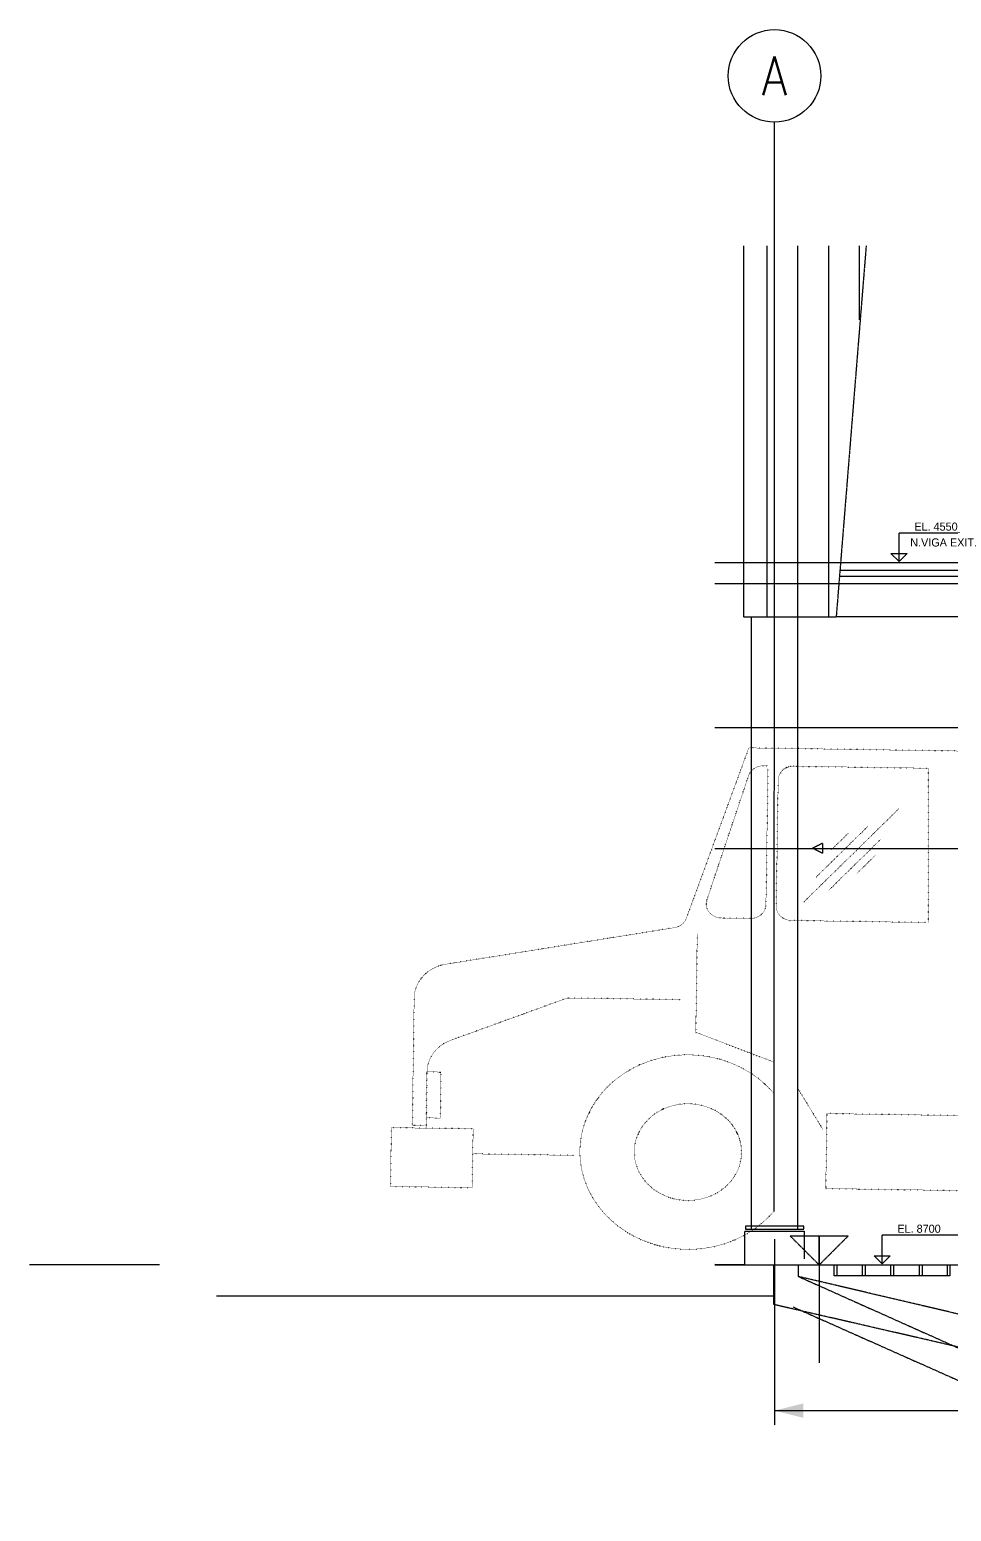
# Model space of a CAD drawing. Extents: x -326402 to 5111156, y -86404 to 1223589.
# Drawn here: x -62325 to -56351, y -39461 to -29858 of the extents above; entities that cross this region are included whole.
import ezdxf
from ezdxf.enums import TextEntityAlignment as Align

# ---------------------------------------------------------------- set-up
doc = ezdxf.new("R2010")
doc.units = 0
doc.header["$LTSCALE"] = 0.5
doc.header["$MEASUREMENT"] = 0
for name, pattern in [('ACAD_ISO07W100', [3, 0, -3]), ('CENTER', [2, 1.25, -0.25, 0.25, -0.25]), ('HIDDEN', [9.525, 6.35, -3.175])]:
    doc.linetypes.add(name, pattern=pattern)
for name, color, linetype in [('47', 7, 'Continuous'), ('51', 7, 'Continuous'), ('55', 7, 'Continuous'), ('BCO', 4, 'Continuous'), ('Texto', 2, 'Continuous'), ('truck', 7, 'ACAD_ISO07W100')]:
    doc.layers.add(name, color=color, linetype=linetype)
doc.styles.add('ROMANS', font='ROMANS.shx', dxfattribs={"width": 0.85})

# ---------------------------------------------------------------- blocks, each defined once
blk = doc.blocks.new('017')
at = {"layer": '55', "color": 7, "linetype": 'Continuous'}
for p, q in [((0, 2.5), (0, 8.8375)), ((27.3625, 8.8375), (0, 8.8375)), ((0, 0), (-2.5, 2.5)), ((-2.5, 2.5), (0, 2.5))]:
    blk.add_line(p, q, dxfattribs=at)
for points in [[(0, 0), (0, 2.5), (2.5, 2.5), (0, 0)], [(0, 2.5), (2.5, 2.5), (0, 0), (0, 2.5)]]:
    blk.add_lwpolyline(points, close=True, dxfattribs=at)
for tag in ['TAG00', 'TAG10']:
    blk.add_attdef(tag, text='', height=2.5, dxfattribs=at).set_placement((0, 0), align=Align.MIDDLE)

msp = doc.modelspace()

# ---------------------------------------------------------------- linework, layer by layer
at = {"layer": '47', "color": 8, "linetype": 'HIDDEN'}
for p, q in [((-57498.6, -37518.1), (-57497.9, -30458.3)), ((-57697.7, -31260.3), (-57697.7, -33666.2)), ((-57547.7, -31260.3), (-57547.7, -33666.2)), ((-57347.7, -31260.3), (-57347.7, -33634.6)), ((-57347.7, -31260.3), (-57347.7, -33666.2)), ((-57147.7, -31260.3), (-57147.7, -33666.2)), ((-56903.3, -31260.3), (-57097.7, -33666.2)), ((-56947.7, -31260.3), (-56947.7, -31740)), ((-57097.7, -33666.2), (-57697.7, -33666.2)), ((-57647.7, -33666.2), (-57647.7, -37632.9)), ((-57347.7, -33666.2), (-57347.7, -37632.9)), ((-54594.5, -33664), (-57094.9, -33664)), ((-57497.7, -37696.2), (-57497.7, -38901.6)), ((-57207.7, -37676.5), (-57207.7, -38499.7)), ((-57020.2, -37676.5), (-57207.7, -37676.5)), ((-57207.7, -37864), (-57020.2, -37676.5)), ((-57884.8, -37864), (-47311.1, -37864)), ((-57112.3, -37864), (-56359.9, -37864)), ((-57112.3, -37864), (-57112.3, -37935.4)), ((-57093.7, -37864), (-57093.7, -37935.4)), ((-56928.1, -37864), (-56928.1, -37935.4)), ((-56909.5, -37864), (-56909.5, -37935.4)), ((-56744.5, -37864), (-56744.5, -37935.4)), ((-56725.9, -37864), (-56725.9, -37935.4)), ((-56560.3, -37864), (-56560.3, -37935.4)), ((-56541.1, -37864), (-56541.1, -37935.4)), ((-56378.5, -37864), (-56378.5, -37935.4)), ((-56359.9, -37864), (-56359.9, -37935.4)), ((-57341.4, -37939), (-54397.7, -39255.3)), ((-54397.7, -38630.7), (-57341.4, -37939)), ((-56359.9, -37935.4), (-57112.3, -37935.4)), ((-54422.3, -38829.2), (-57501.4, -38120.7)), ((-57376.6, -38136.1), (-54397.7, -39460.8))]:
    msp.add_line(p, q, dxfattribs=at)
at = {"layer": '47', "color": 7, "linetype": 'Continuous'}
msp.add_line((-46758.2, -33314), (-57884.8, -33314), dxfattribs=at)
at = {"layer": '47', "color": 8, "linetype": 'Continuous'}
for p, q in [((-57075.3, -33400.3), (-51088.3, -33400.3)), ((-51097.6, -33364), (-57072.2, -33364)), ((-57884.8, -33447), (-48017.2, -33447))]:
    msp.add_line(p, q, dxfattribs=at)
at = {"layer": '47', "color": 4, "linetype": 'Continuous'}
for p, q in [((-57884.8, -34381), (-52436.1, -34381)), ((-57884.8, -35164), (-46444.2, -35164))]:
    msp.add_line(p, q, dxfattribs=at)
at = {"layer": '47', "color": 9, "linetype": 'Continuous'}
for p, q in [((-57688.5, -37864), (-57884.8, -37861)), ((-57501.4, -38120.7), (-57501.4, -37864)), ((-57341.4, -37939), (-57341.4, -37864)), ((-61113.1, -38064), (-57501.4, -38064))]:
    msp.add_line(p, q, dxfattribs=at)
at = {"layer": '47', "color": 8, "linetype": 'HIDDEN'}
msp.add_lwpolyline([(-57688.5, -37864), (-57688.5, -37644.7), (-57304.8, -37644.7), (-57304.8, -37824.5)], dxfattribs=at)
for points in [[(-57207.7, -37676.5), (-57395.2, -37676.5), (-57207.7, -37864), (-57207.7, -37676.5)], [(-57207.7, -37864), (-57207.7, -37676.5), (-57395.2, -37676.5), (-57207.7, -37864)]]:
    msp.add_lwpolyline(points, close=True, dxfattribs=at)
at = {"layer": '51', "color": 8, "linetype": 'Continuous'}
msp.add_line((-57497.7, -38807.9), (-53497.7, -38807.9), dxfattribs=at)
at = {"layer": '51', "linetype": 'Continuous'}
msp.add_solid([(-57310.2, -38854.7), (-57497.7, -38807.9), (-57310.2, -38761)], dxfattribs=at)
at = {"layer": 'BCO', "color": 1, "linetype": 'CENTER'}
for p in [(-57187.2, -35132), (-57187.2, -35195.9)]:
    msp.add_line(p, (-57250.7, -35164), dxfattribs=at)
at = {"layer": 'BCO', "color": 1, "linetype": 'Continuous'}
msp.add_line((-57187.2, -35132), (-57187.2, -35195.9), dxfattribs=at)
at = {"layer": 'BCO', "color": 8}
msp.add_line((-61483.8, -37864), (-62324.8, -37864), dxfattribs=at)
at = {"layer": 'Texto'}
msp.add_circle((-57497.4, -30158.3), 300, dxfattribs=at)
at = {"layer": 'truck', "color": 8}
for p, q in [((-56502, -34644.8), (-56502, -35645)), ((-57308.5, -35512.6), (-56689.5, -34905.6)), ((-57227.3, -35350.2), (-56892, -35021.4)), ((-57144.5, -35434.7), (-56809.2, -35105.8)), ((-57128, -35172.8), (-57017.6, -35064.6)), ((-56964.4, -35327.7), (-56843.1, -35208.7)), ((-58798.3, -37153.7), (-59452.7, -37143.9))]:
    msp.add_line(p, q, dxfattribs=at)
for points in [[(-55476.8, -34545.8), (-57656.9, -34513.1, 0.318808), (-57666.4, -34519.7), (-58069, -35618)], [(-57473.2, -34720.2, -0.054433), (-57471, -34702.7, -0.053505), (-57465.1, -34685.9, -0.051871), (-57455.6, -34670.5, -0.049878), (-57442.9, -34657, -0.047885), (-57427.6, -34646.1, -0.046179), (-57410.2, -34638, -0.044953), (-57391.4, -34633.2, -0.044315), (-57371.9, -34631.7, -0.044315)], [(-57841.2, -35615.4, -0.046416), (-57861.6, -35613.2, -0.047146), (-57881, -35607.3, -0.048546), (-57898.8, -35597.9, -0.050475), (-57914, -35585.5, -0.052685), (-57926.2, -35570.6, -0.054811), (-57934.6, -35553.7, -0.056417), (-57939.1, -35535.7, -0.057114), (-57939.5, -35517.2, -0.056717), (-57935.6, -35499.1, -0.056717)], [(-57386.8, -35631.7, -0.044315), (-57406.3, -35629.7, -0.044953), (-57425, -35624.3, -0.046179), (-57442.2, -35615.7, -0.047885), (-57457.2, -35604.3, -0.049878), (-57469.4, -35590.5, -0.051871), (-57478.4, -35574.8, -0.053505), (-57483.8, -35557.8, -0.054433), (-57485.5, -35540.2, -0.054433)], [(-59627.1, -35915.1, 0.045063), (-59674.4, -35927.1, 0.046287), (-59718.1, -35947.2, 0.047997), (-59756.6, -35974.6, 0.049999), (-59788.3, -36008.2, 0.052005), (-59812.1, -36046.9, 0.053651), (-59827.1, -36089, 0.054586), (-59832.6, -36132.9, 0.054586)], [(-59593.6, -36407.4, 0.045964), (-59636.7, -36427.7, 0.047662), (-59674.7, -36455.1, 0.049637), (-59705.9, -36488.7, 0.051604), (-59729.4, -36527.1, 0.053214), (-59744.1, -36568.8, 0.054127), (-59749.5, -36612.4, 0.054127)], [(-57498.5, -36756.1, 0.032728), (-57556.9, -36694.5, 0.047885), (-57661.8, -36614.5, 0.046179), (-57781.9, -36554.5, 0.044953), (-57912.7, -36516.7, 0.044315), (-58049, -36502.6, 0.044315), (-58185.8, -36512.6, 0.044953), (-58317.6, -36546.5, 0.046179), (-58439.5, -36602.9, 0.047885), (-58546.7, -36679.6, 0.049878), (-58635.2, -36773.8, 0.051871), (-58701.5, -36881.7, 0.053505), (-58743.1, -36999.3, 0.054433), (-58758.4, -37122, 0.054433), (-58746.8, -37245.1, 0.053505), (-58708.7, -37363.8, 0.051871), (-58645.7, -37473.7, 0.049878), (-58560.1, -37570.5, 0.047885), (-58455.2, -37650.4, 0.046179), (-58335.1, -37710.4, 0.044953), (-58204.3, -37748.3, 0.044315), (-58067.9, -37762.4, 0.044315), (-57931.2, -37752.4, 0.044953), (-57799.4, -37718.5, 0.046179), (-57677.5, -37662.1, 0.047885), (-57570.2, -37585.3, 0.039513), (-57498.6, -37512.1, 0.039513)]]:
    msp.add_lwpolyline(points, format="xyb", dxfattribs=at)
at = {"layer": 'truck', "color": 8, "extrusion": (0, 0, -1)}
for points in [[(57664.9, -34692.5, 0.049722), (57658, -34677.2, 0.048124), (57648, -34663.2, 0.046331), (57635.4, -34651.2, 0.044611), (57620.6, -34641.4, 0.043171), (57604, -34634.3, 0.042147), (57586.2, -34630.1, 0.041617), (57567.8, -34628.8, 0.041617)], [(58069, -35618, 0.057511), (58077.8, -35635.6, 0.055235), (58090.6, -35651, 0.05282), (58106.8, -35663.6, 0.050707), (58125.6, -35672.8, 0.049194), (58146.2, -35678.2, 0.049194)], [(57553, -35529.7, 0.054433), (57555.2, -35547.2, 0.053505), (57561.2, -35564, 0.051871), (57570.6, -35579.4, 0.049878), (57583.3, -35592.9, 0.047885), (57598.6, -35603.8, 0.046179), (57616, -35611.9, 0.044953), (57634.9, -35616.7, 0.044315), (57654.4, -35618.2, 0.044315)]]:
    msp.add_lwpolyline(points, format="xyb", dxfattribs=at)
at = {"layer": 'truck', "color": 8}
for points in [[(-57567.8, -34628.8), (-57539.5, -34629.2)], [(-57539.8, -34648.3), (-57553, -35529.7)], [(-57371.8, -34631.7), (-56502, -34644.8)], [(-57935.6, -35499.1), (-57664.9, -34692.5)], [(-57485.5, -35540.2), (-57473.2, -34720.2)], [(-57654.4, -35618.2), (-57841.2, -35615.4)], [(-58146.2, -35678.2), (-59627.1, -35915.1)], [(-57998.1, -35717.8), (-58007.6, -36355.9), (-57498.5, -36550)], [(-56517, -35644.8), (-57386.8, -35631.7)], [(-59832.6, -36132.9), (-59844.9, -36957), (-59765.9, -36958.2)], [(-58106, -36144.9), (-58839.4, -36133.9), (-59593.6, -36407.4)], [(-59749.5, -36612.4), (-59754.9, -36977.4)], [(-57347.7, -36717.4), (-57183.6, -36986)], [(-57157.8, -36883), (-57165.1, -37368.7), (-55867.5, -37388.2), (-55860.3, -36902.5), (-57157.8, -36883)]]:
    msp.add_lwpolyline(points, dxfattribs=at)
msp.add_lwpolyline([(-57710.7, -37137.7, 0.054433), (-57716.4, -37076.5, 0.053505), (-57735.3, -37017.5, 0.051871), (-57766.7, -36962.9, 0.049878), (-57809.2, -36914.8, 0.047885), (-57861.3, -36875.1, 0.046179), (-57921, -36845.3, 0.044953), (-57986, -36826.5, 0.044315), (-58053.8, -36819.4, 0.044315), (-58121.7, -36824.4, 0.044953), (-58187.3, -36841.3, 0.046179), (-58247.8, -36869.3, 0.047885), (-58301.1, -36907.4, 0.049878), (-58345.1, -36954.2, 0.051871), (-58378, -37007.9, 0.053505), (-58398.7, -37066.3, 0.054433), (-58406.3, -37127.3, 0.054433), (-58400.5, -37188.4, 0.053505), (-58381.6, -37247.5, 0.051871), (-58350.3, -37302.1, 0.049878), (-58307.8, -37350.1, 0.047885), (-58255.6, -37389.9, 0.046179), (-58195.9, -37419.7, 0.044953), (-58130.9, -37438.5, 0.044315), (-58063.2, -37445.5, 0.044315), (-57995.2, -37440.5, 0.044953), (-57929.7, -37423.7, 0.046179), (-57869.2, -37395.7, 0.047885), (-57815.9, -37357.5, 0.049878), (-57771.9, -37310.7, 0.051871), (-57738.9, -37257.1, 0.053505), (-57718.3, -37198.7, 0.054433)], format="xyb", close=True, dxfattribs=at)

# ---------------------------------------------------------------- block references
at = {"layer": '55', "color": 7, "linetype": 'Continuous'}
ref = msp.add_blockref('017', (-56689.7, -33306.2, 0), dxfattribs=dict(at, xscale=21, yscale=21, zscale=21))
ref.add_attrib('TAG00', 'EL. 4550', dxfattribs={"color": 7, "linetype": 'Continuous', "height": 52.47}).set_placement((-56450.6, -33078.8), align=Align.MIDDLE)
ref.add_attrib('TAG10', 'N.VIGA EXIT.', dxfattribs={"color": 7, "linetype": 'Continuous', "height": 52.465}).set_placement((-56401.1, -33181.6), align=Align.MIDDLE)
at = {"layer": '55', "color": 1, "linetype": 'Continuous'}
ref = msp.add_blockref('017', (-56799.5, -37856.3, 0), dxfattribs=dict(at, xscale=21, yscale=21, zscale=21))
ref.add_attrib('TAG00', 'EL. 8700', dxfattribs={"color": 7, "linetype": 'Continuous', "height": 52.47}).set_placement((-56560.4, -37629), align=Align.MIDDLE)

# ---------------------------------------------------------------- texts
at = {"layer": 'Texto', "color": 3, "style": 'ROMANS', "width": 0.85}
msp.add_text('A', height=250, rotation=359.98967, dxfattribs=at).set_placement((-57497.4, -30158.3), align=Align.MIDDLE_CENTER)

# ---------------------------------------------------------------- meshes
at = {"layer": '47', "color": 8, "linetype": 'HIDDEN'}
mesh = msp.add_polyface(dxfattribs=at)
corners = [(-57685.7, -37632.9), (-57308.2, -37632.9), (-57308.2, -37612.9), (-57685.7, -37612.9)]
mesh.append_faces([[corners[k] for k in face] for face in [(0, 1, 2, 3)]], dxfattribs={"color": 8})
at = {"layer": 'truck', "color": 8}
mesh = msp.add_polyface(dxfattribs=at)
corners = [(-59749.5, -36612.4), (-59659.2, -36613.8), (-59663.7, -36912.1), (-59753.9, -36910.8)]
mesh.append_faces([[corners[k] for k in face] for face in [(0, 1, 2, 3)]], dxfattribs={"color": 8})
mesh = msp.add_polyface(dxfattribs=at)
corners = [(-59450.3, -36982), (-59980.6, -36974.1), (-59986.3, -37355), (-59456, -37363)]
mesh.append_faces([[corners[k] for k in face] for face in [(0, 1, 2, 3)]], dxfattribs={"color": 8})

doc.saveas('drawing.dxf')
